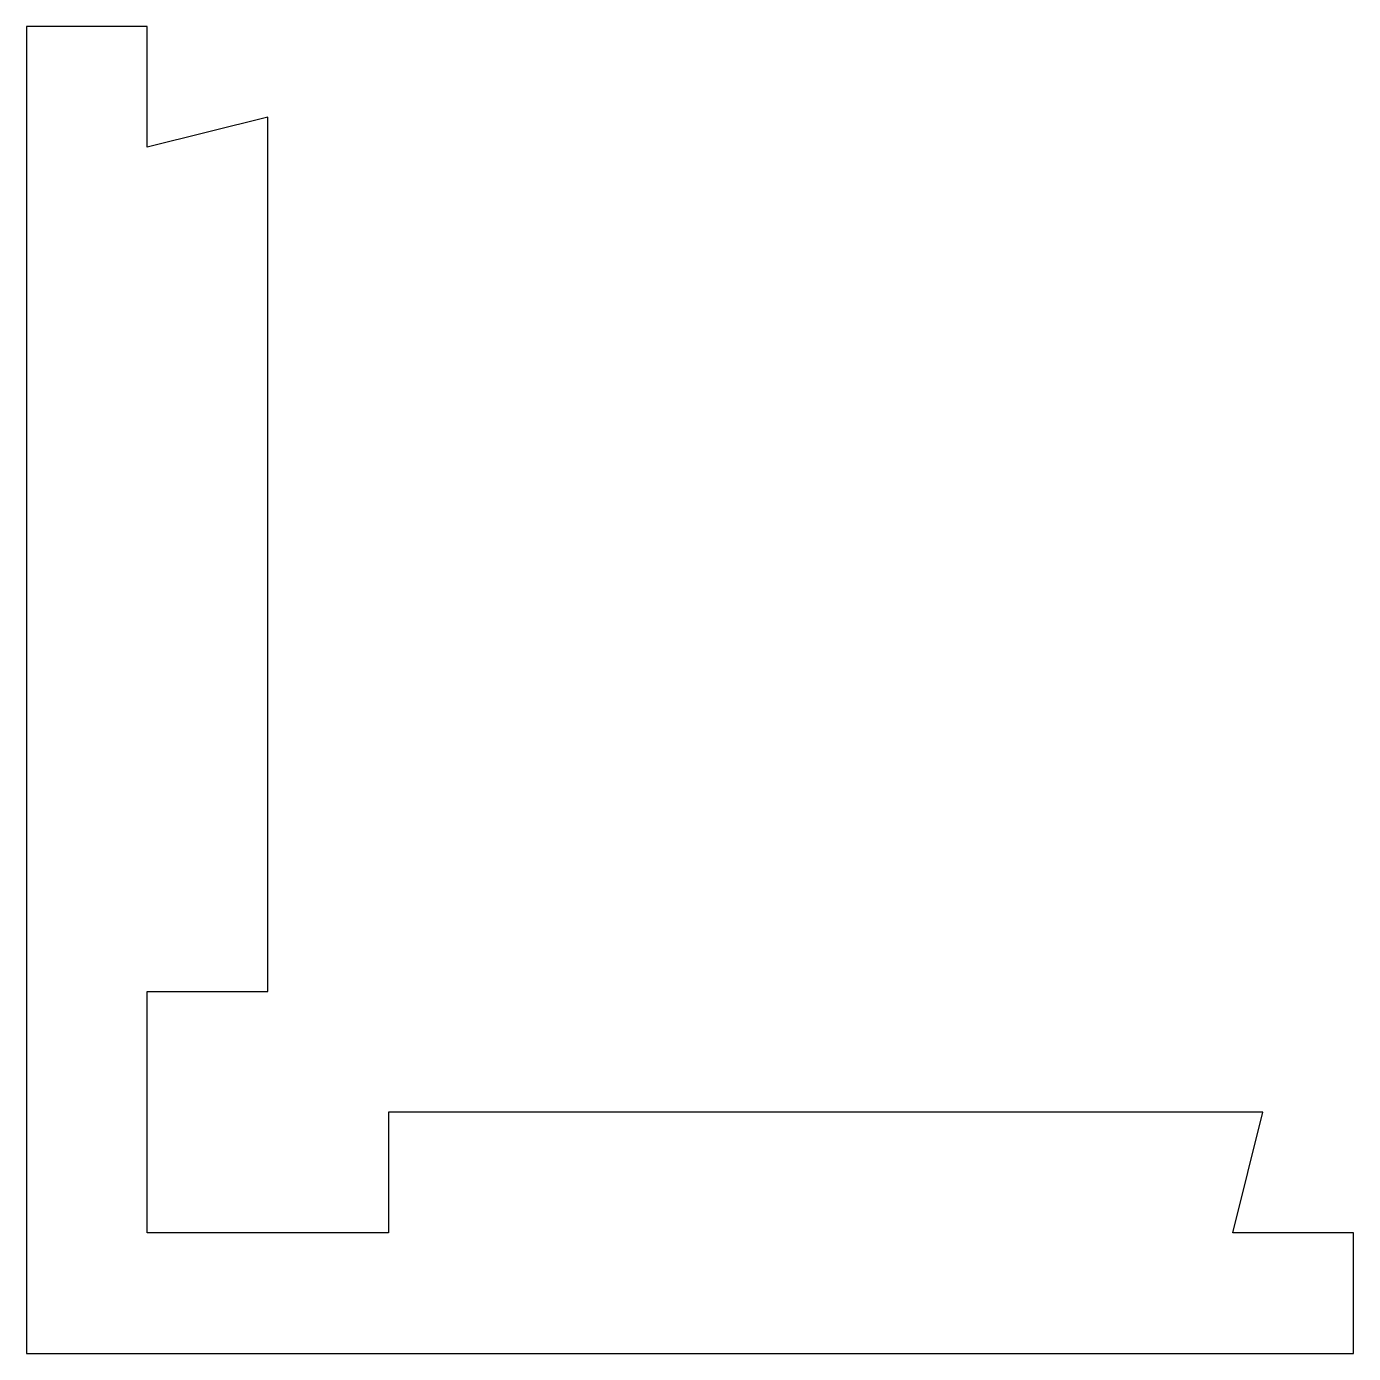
# Model space of a CAD drawing. Header units: millimetres. Extents: x -760 to -540, y -400 to -180.
import ezdxf

# ---------------------------------------------------------------- set-up
doc = ezdxf.new("R2010")
doc.units = ezdxf.units.MM
doc.layers.get('0').update_dxf_attribs({"linetype": 'CONTINUOUS'})

msp = doc.modelspace()

# ---------------------------------------------------------------- linework, layer by layer
msp.add_lwpolyline([(-740, -180), (-760, -180), (-760, -400), (-540, -400), (-540, -380), (-560, -380), (-555, -360), (-700, -360), (-700, -380), (-740, -380), (-740, -340), (-720, -340), (-720, -195), (-740, -200)], close=True)

doc.saveas('drawing.dxf')
